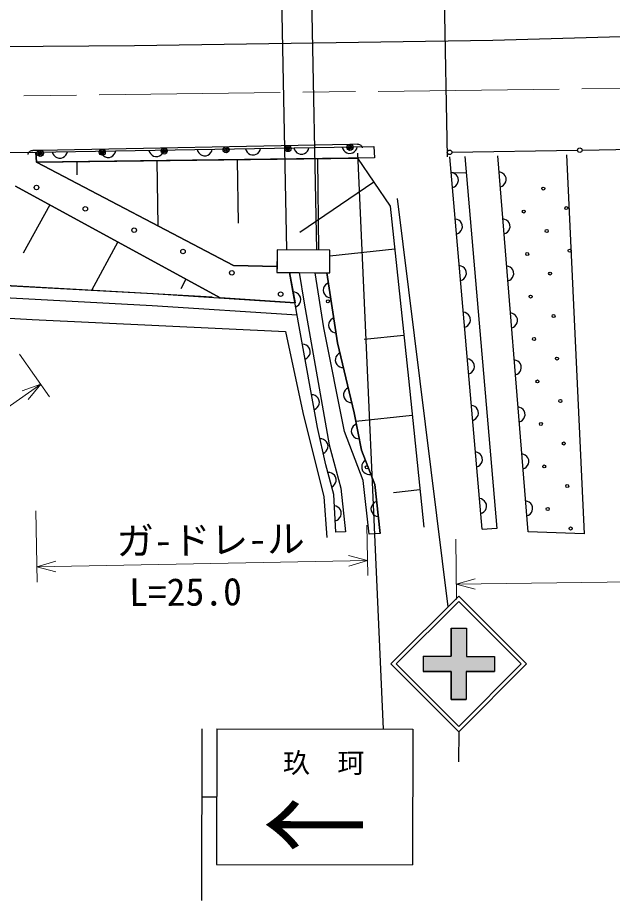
# Model space of a CAD drawing. Units: millimetres, scale not verified. Extents: x 40000 to 680000, y 20000 to 380000.
# Drawn here: x 95216 to 134650, y 234885 to 293420 of the extents above; entities that cross this region are included whole.
import ezdxf
from ezdxf.enums import TextEntityAlignment as Align

# ---------------------------------------------------------------- set-up
doc = ezdxf.new("R2010")
doc.units = ezdxf.units.MM
doc.header["$LTSCALE"] = 1000
doc.linetypes.add('CHAIN', pattern=[18.5, 12, -1.5, 3.5, -1.5])
for name, color, linetype, lineweight in [('M-BGD', 7, 'Continuous', 25), ('M-BMK', 2, 'CHAIN', 13), ('M-STR-HTXT', 7, 'Continuous', 13), ('M-STR-STR1', 1, 'Continuous', 25), ('M-STR-STRC', 7, 'Continuous', 25)]:
    doc.layers.add(name, color=color, linetype=linetype, lineweight=lineweight)
doc.styles.add('ＭＳ ゴシック', font='')
doc.styles.get('ＭＳ ゴシック').set_extended_font_data('MS Gothic')

msp = doc.modelspace()

# ---------------------------------------------------------------- hatches: boundary and pattern name
at = {"layer": 'M-STR-STRC'}
msp.add_hatch(color=256, dxfattribs=at).paths.add_polyline_path([(122109, 250071), (122111, 251070), (123970, 251068), (123973, 252926), (124973, 252925), (124969, 251066), (126828, 251063), (126826, 250064), (124968, 250067), (124965, 248208), (123965, 248209), (123968, 250068)])

# ---------------------------------------------------------------- linework, layer by layer
at = {"layer": 'M-BGD'}
for p, q in [((114624, 299165), (115035, 278002)), ((112628, 299026), (113036, 278021)), ((86246, 284408), (96411, 284493)), ((95938, 284453), (95967, 284504)), ((95967, 284504), (96016, 284555)), ((96016, 284555), (96066, 284586)), ((96066, 284586), (96135, 284607)), ((96135, 284607), (96215, 284609)), ((96715, 284618), (96215, 284609)), ((96473, 283833), (96411, 284493)), ((96411, 284493), (96473, 283833)), ((96412, 284493), (118837, 284869)), ((117247, 285012), (96715, 284618)), ((97514, 284512), (97556, 284392)), ((98475, 284408), (98513, 284528)), ((100717, 284565), (100759, 284446)), ((101679, 284462), (101717, 284582)), ((103921, 284619), (103963, 284500)), ((103963, 284500), (104025, 284401)), ((104824, 284414), (104882, 284515)), ((104882, 284515), (104920, 284636)), ((107125, 284673), (107167, 284554)), ((107167, 284554), (107228, 284455)), ((108028, 284468), (108086, 284569)), ((108086, 284569), (108124, 284690)), ((110329, 284727), (110371, 284607)), ((110371, 284607), (110432, 284508)), ((110432, 284508), (110534, 284410)), ((111133, 284420), (111232, 284522)), ((111232, 284522), (111290, 284623)), ((111290, 284623), (111328, 284743)), ((113532, 284780), (113574, 284661)), ((113574, 284661), (113636, 284562)), ((113636, 284562), (113738, 284464)), ((114337, 284474), (114435, 284576)), ((114435, 284576), (114494, 284677)), ((114494, 284677), (114532, 284797)), ((116736, 284834), (116778, 284715)), ((116778, 284715), (116840, 284616)), ((116840, 284616), (116941, 284518)), ((116941, 284518), (117042, 284459)), ((117747, 285022), (117247, 285012)), ((117442, 284466), (117541, 284528)), ((117541, 284528), (117639, 284629)), ((117639, 284629), (117697, 284730)), ((117697, 284730), (117735, 284851)), ((117747, 285022), (117827, 285023)), ((117827, 285023), (117877, 285014)), ((117877, 285014), (117937, 284986)), ((117937, 284986), (117978, 284956)), ((117978, 284956), (118008, 284917)), ((118008, 284917), (118040, 284858)), ((118040, 284858), (118051, 284808)), ((118051, 284808), (118051, 284778)), ((118837, 284869), (118868, 284116)), ((124008, 284495), (132340, 284632)), ((132640, 284637), (140973, 284774)), ((95919, 284393), (95938, 284453)), ((95920, 284353), (95919, 284393)), ((118868, 284116), (96473, 283833)), ((96473, 283833), (117758, 284102)), ((97556, 284392), (97617, 284293)), ((97617, 284293), (97719, 284195)), ((97719, 284195), (97820, 284137)), ((97820, 284137), (97940, 284099)), ((97940, 284099), (98100, 284102)), ((98100, 284102), (98220, 284144)), ((98220, 284144), (98319, 284205)), ((98319, 284205), (98417, 284307)), ((98417, 284307), (98475, 284408)), ((100759, 284446), (100821, 284347)), ((100821, 284347), (100923, 284249)), ((100923, 284249), (101024, 284191)), ((101024, 284191), (101144, 284153)), ((101144, 284153), (101304, 284155)), ((101304, 284155), (101423, 284197)), ((101423, 284197), (101522, 284259)), ((101522, 284259), (101620, 284361)), ((101620, 284361), (101679, 284462)), ((104025, 284401), (104126, 284303)), ((104126, 284303), (104227, 284244)), ((104227, 284244), (104348, 284206)), ((104348, 284206), (104508, 284209)), ((104455, 283934), (104510, 279615)), ((104508, 284209), (104627, 284251)), ((104627, 284251), (104726, 284313)), ((104726, 284313), (104824, 284414)), ((107228, 284455), (107330, 284356)), ((107330, 284356), (107431, 284298)), ((107431, 284298), (107552, 284260)), ((107552, 284260), (107711, 284263)), ((107711, 284263), (107831, 284305)), ((107831, 284305), (107930, 284367)), ((107930, 284367), (108028, 284468)), ((109776, 284001), (109829, 279787)), ((110534, 284410), (110635, 284352)), ((110635, 284352), (110755, 284314)), ((110755, 284314), (110915, 284317)), ((110915, 284317), (111034, 284359)), ((111034, 284359), (111133, 284420)), ((113738, 284464), (113838, 284406)), ((113838, 284406), (113959, 284368)), ((113959, 284368), (114119, 284370)), ((114119, 284370), (114238, 284412)), ((114238, 284412), (114337, 284474)), ((115097, 284068), (115174, 278001)), ((117042, 284459), (117163, 284422)), ((117163, 284422), (117323, 284424)), ((117323, 284424), (117442, 284466)), ((117758, 284102), (119914, 280915)), ((126018, 259489), (123883, 284199)), ((124859, 284215), (126994, 259548)), ((129067, 259318), (127063, 284250)), ((131610, 284322), (132786, 259190)), ((109518, 276985), (96473, 283833)), ((96473, 283833), (109518, 276985)), ((99134, 283867), (99145, 283003)), ((124097, 283123), (123974, 283153)), ((123976, 283129), (124952, 283145)), ((124202, 283072), (124097, 283123)), ((124310, 282981), (124202, 283072)), ((124378, 282887), (124310, 282981)), ((124428, 282771), (124378, 282887)), ((124442, 282611), (124428, 282771)), ((127271, 283160), (127148, 283190)), ((127376, 283108), (127271, 283160)), ((127483, 283016), (127376, 283108)), ((127551, 282921), (127483, 283016)), ((127600, 282805), (127551, 282921)), ((127613, 282646), (127600, 282805)), ((95084, 282249), (108638, 274841)), ((108638, 274841), (95084, 282249)), ((118836, 282508), (113920, 279181)), ((124060, 282157), (124176, 282207)), ((124176, 282207), (124270, 282276)), ((124270, 282276), (124361, 282384)), ((124361, 282384), (124412, 282488)), ((124412, 282488), (124442, 282611)), ((127228, 282194), (127345, 282243)), ((127345, 282243), (127440, 282311)), ((127440, 282311), (127531, 282419)), ((127531, 282419), (127583, 282523)), ((127583, 282523), (127613, 282646)), ((97343, 281015), (95587, 277803)), ((119914, 280915), (121133, 269494)), ((124364, 280034), (124241, 280064)), ((124468, 279983), (124364, 280034)), ((124577, 279892), (124468, 279983)), ((124645, 279798), (124577, 279892)), ((124695, 279682), (124645, 279798)), ((127522, 280043), (127399, 280073)), ((127626, 279991), (127522, 280043)), ((127734, 279900), (127626, 279991)), ((127801, 279805), (127734, 279900)), ((127851, 279689), (127801, 279805)), ((124537, 279187), (124628, 279295)), ((124628, 279295), (124679, 279400)), ((124679, 279400), (124709, 279523)), ((124709, 279523), (124695, 279682)), ((127690, 279194), (127782, 279302)), ((127782, 279302), (127833, 279406)), ((127833, 279406), (127864, 279529)), ((127864, 279529), (127851, 279689)), ((124327, 279068), (124443, 279118)), ((124443, 279118), (124537, 279187)), ((127479, 279077), (127595, 279127)), ((127595, 279127), (127690, 279194)), ((101861, 278545), (100106, 275335)), ((120219, 278060), (115917, 277601)), ((112426, 278027), (112411, 276528)), ((112426, 278027), (112415, 276929)), ((115921, 277994), (112426, 278027)), ((115921, 277994), (112426, 278027)), ((115907, 276495), (115921, 277994)), ((115907, 276495), (115921, 277994)), ((112415, 276929), (109518, 276985)), ((109518, 276985), (112415, 276929)), ((112415, 276929), (112411, 276528)), ((124630, 276946), (124508, 276975)), ((124735, 276894), (124630, 276946)), ((124843, 276803), (124735, 276894)), ((127772, 276927), (127649, 276957)), ((127876, 276875), (127772, 276927)), ((127984, 276783), (127876, 276875)), ((112411, 276528), (115907, 276495)), ((112411, 276528), (113248, 276520)), ((113889, 272950), (113248, 276520)), ((113248, 276520), (113892, 276514)), ((113248, 276520), (113608, 274515)), ((113892, 276514), (114222, 274480)), ((115529, 272860), (114939, 276504)), ((114939, 276504), (115724, 276497)), ((115724, 276497), (116432, 271859)), ((116432, 271859), (115724, 276497)), ((115724, 276497), (115907, 276495)), ((124912, 276709), (124843, 276803)), ((124895, 276206), (124946, 276311)), ((124962, 276593), (124912, 276709)), ((124946, 276311), (124976, 276434)), ((124976, 276434), (124962, 276593)), ((128052, 276688), (127984, 276783)), ((128032, 276186), (128084, 276290)), ((128101, 276572), (128052, 276688)), ((128084, 276290), (128114, 276413)), ((128114, 276413), (128101, 276572)), ((106379, 276075), (106029, 275435)), ((115713, 275774), (115624, 275699)), ((115826, 275831), (115713, 275774)), ((124594, 275979), (124710, 276030)), ((124710, 276030), (124804, 276098)), ((124804, 276098), (124895, 276206)), ((127729, 275961), (127846, 276010)), ((127846, 276010), (127940, 276078)), ((127940, 276078), (128032, 276186)), ((108106, 274875), (94388, 275663)), ((94388, 275663), (104172, 275133)), ((104172, 275133), (113608, 274515)), ((113605, 275209), (113480, 275227)), ((113714, 275167), (113605, 275209)), ((113830, 275087), (113714, 275167)), ((115496, 275478), (115474, 275353)), ((115474, 275353), (115498, 275195)), ((115540, 275585), (115496, 275478)), ((115498, 275195), (115556, 275082)), ((115624, 275699), (115540, 275585)), ((93903, 274889), (104125, 274335)), ((113608, 274515), (108638, 274841)), ((113907, 274999), (113830, 275087)), ((113967, 274888), (113907, 274999)), ((113936, 274497), (113977, 274606)), ((113995, 274731), (113967, 274888)), ((113977, 274606), (113995, 274731)), ((115556, 275082), (115630, 274993)), ((115630, 274993), (115744, 274909)), ((115744, 274909), (115852, 274865)), ((115852, 274865), (115977, 274843)), ((104125, 274335), (113753, 273704)), ((113657, 274243), (113767, 274304)), ((113767, 274304), (113855, 274381)), ((113855, 274381), (113936, 274497)), ((114222, 274480), (115875, 265100)), ((93036, 273598), (96172, 273398)), ((96172, 273398), (112969, 272618)), ((115977, 273380), (115893, 273266)), ((116067, 273455), (115977, 273380)), ((116179, 273512), (116067, 273455)), ((124897, 273857), (124774, 273886)), ((125002, 273806), (124897, 273857)), ((125110, 273715), (125002, 273806)), ((125178, 273620), (125110, 273715)), ((125229, 273504), (125178, 273620)), ((125242, 273345), (125229, 273504)), ((128022, 273810), (127900, 273840)), ((128127, 273758), (128022, 273810)), ((128234, 273667), (128127, 273758)), ((128302, 273572), (128234, 273667)), ((128352, 273456), (128302, 273572)), ((128364, 273296), (128352, 273456)), ((115103, 266249), (113889, 272950)), ((116899, 265979), (115529, 272860)), ((115849, 273159), (115828, 273034)), ((115828, 273034), (115852, 272876)), ((115893, 273266), (115849, 273159)), ((115852, 272876), (115909, 272763)), ((124860, 272891), (124976, 272941)), ((124976, 272941), (125071, 273009)), ((125071, 273009), (125162, 273117)), ((125162, 273117), (125213, 273222)), ((125213, 273222), (125242, 273345)), ((127980, 272844), (128096, 272894)), ((128096, 272894), (128191, 272961)), ((128191, 272961), (128282, 273069)), ((128282, 273069), (128334, 273173)), ((128334, 273173), (128364, 273296)), ((112969, 272618), (114137, 267240)), ((115909, 272763), (115984, 272674)), ((115984, 272674), (116098, 272590)), ((116098, 272590), (116205, 272546)), ((116205, 272546), (116330, 272524)), ((120828, 272349), (118188, 272067)), ((114228, 271749), (114103, 271767)), ((114337, 271708), (114228, 271749)), ((114454, 271627), (114337, 271708)), ((114530, 271539), (114454, 271627)), ((116432, 271859), (117520, 267216)), ((117520, 267216), (116432, 271859)), ((114480, 270921), (114560, 271037)), ((114591, 271429), (114530, 271539)), ((114560, 271037), (114602, 271146)), ((114620, 271271), (114591, 271429)), ((114602, 271146), (114620, 271271)), ((116398, 271037), (116324, 270917)), ((116482, 271118), (116398, 271037)), ((116590, 271185), (116482, 271118)), ((114281, 270783), (114392, 270844)), ((114392, 270844), (114480, 270921)), ((116288, 270806), (116277, 270680)), ((116277, 270680), (116313, 270524)), ((116324, 270917), (116288, 270806)), ((116313, 270524), (116379, 270417)), ((125164, 270768), (125041, 270797)), ((125269, 270717), (125164, 270768)), ((125377, 270626), (125269, 270717)), ((125445, 270531), (125377, 270626)), ((125495, 270415), (125445, 270531)), ((128273, 270694), (128150, 270724)), ((128377, 270642), (128273, 270694)), ((128485, 270550), (128377, 270642)), ((128553, 270455), (128485, 270550)), ((128602, 270339), (128553, 270455)), ((116379, 270417), (116461, 270333)), ((116461, 270333), (116581, 270259)), ((116581, 270259), (116692, 270223)), ((116692, 270223), (116818, 270212)), ((125127, 269802), (125243, 269852)), ((125243, 269852), (125338, 269920)), ((125338, 269920), (125429, 270028)), ((125429, 270028), (125480, 270133)), ((125480, 270133), (125509, 270256)), ((125509, 270256), (125495, 270415)), ((128441, 269845), (128533, 269952)), ((128533, 269952), (128585, 270057)), ((128585, 270057), (128615, 270180)), ((128615, 270180), (128602, 270339)), ((121133, 269494), (122148, 259632)), ((128230, 269728), (128346, 269777)), ((128346, 269777), (128441, 269845)), ((116942, 268716), (116868, 268596)), ((117026, 268797), (116942, 268716)), ((117134, 268863), (117026, 268797)), ((114836, 268398), (114711, 268416)), ((114945, 268357), (114836, 268398)), ((115061, 268276), (114945, 268357)), ((115138, 268189), (115061, 268276)), ((115198, 268078), (115138, 268189)), ((116832, 268485), (116821, 268359)), ((116821, 268359), (116857, 268203)), ((116868, 268596), (116832, 268485)), ((116857, 268203), (116924, 268095)), ((116924, 268095), (117005, 268012)), ((115000, 267493), (115087, 267570)), ((115087, 267570), (115168, 267686)), ((115168, 267686), (115209, 267795)), ((115227, 267921), (115198, 268078)), ((115209, 267795), (115227, 267921)), ((117005, 268012), (117125, 267937)), ((117125, 267937), (117236, 267902)), ((117236, 267902), (117362, 267890)), ((125431, 267679), (125308, 267709)), ((125536, 267628), (125431, 267679)), ((125644, 267537), (125536, 267628)), ((125712, 267443), (125644, 267537)), ((128523, 267577), (128401, 267607)), ((128628, 267525), (128523, 267577)), ((128735, 267434), (128628, 267525)), ((114137, 267240), (115529, 261638)), ((114889, 267433), (115000, 267493)), ((117520, 267216), (118016, 264740)), ((118016, 264740), (117520, 267216)), ((121386, 267028), (117635, 266642)), ((125604, 266831), (125695, 266940)), ((125695, 266940), (125747, 267044)), ((125762, 267326), (125712, 267443)), ((125747, 267044), (125776, 267167)), ((125776, 267167), (125762, 267326)), ((128803, 267339), (128735, 267434)), ((128783, 266836), (128835, 266940)), ((128853, 267222), (128803, 267339)), ((128835, 266940), (128865, 267063)), ((128865, 267063), (128853, 267222)), ((117560, 266405), (117474, 266327)), ((117670, 266468), (117560, 266405)), ((125394, 266713), (125510, 266763)), ((125510, 266763), (125604, 266831)), ((128481, 266611), (128597, 266661)), ((128597, 266661), (128692, 266728)), ((128692, 266728), (128783, 266836)), ((115644, 263766), (115103, 266249)), ((118132, 262717), (116899, 265979)), ((117356, 266099), (117341, 265974)), ((117341, 265974), (117372, 265817)), ((117395, 266209), (117356, 266099)), ((117372, 265817), (117435, 265707)), ((117474, 266327), (117395, 266209)), ((115393, 265482), (115267, 265496)), ((115503, 265445), (115393, 265482)), ((115622, 265368), (115503, 265445)), ((115702, 265284), (115622, 265368)), ((115767, 265175), (115702, 265284)), ((115801, 265019), (115767, 265175)), ((117435, 265707), (117513, 265621)), ((117513, 265621), (117631, 265543)), ((117631, 265543), (117741, 265504)), ((117741, 265504), (117866, 265488)), ((115480, 264519), (115589, 264584)), ((115589, 264584), (115674, 264664)), ((115674, 264664), (115750, 264783)), ((115750, 264783), (115787, 264893)), ((115787, 264893), (115801, 265019)), ((115875, 265100), (116656, 262219)), ((118016, 264740), (118894, 262454)), ((118894, 262454), (118016, 264740)), ((125698, 264590), (125575, 264620)), ((125802, 264539), (125698, 264590)), ((118276, 264063), (118178, 263983)), ((125911, 264448), (125802, 264539)), ((125979, 264354), (125911, 264448)), ((126029, 264238), (125979, 264354)), ((126013, 263955), (126043, 264078)), ((126043, 264078), (126029, 264238)), ((128774, 264461), (128651, 264491)), ((128878, 264409), (128774, 264461)), ((128986, 264317), (128878, 264409)), ((129054, 264222), (128986, 264317)), ((129103, 264106), (129054, 264222)), ((129116, 263947), (129103, 264106)), ((116185, 261793), (115644, 263766)), ((118049, 263762), (118029, 263647)), ((118029, 263647), (118034, 263521)), ((118034, 263521), (118092, 263372)), ((118106, 263891), (118049, 263762)), ((118178, 263983), (118106, 263891)), ((125661, 263624), (125777, 263674)), ((125777, 263674), (125871, 263742)), ((125871, 263742), (125962, 263851)), ((125962, 263851), (126013, 263955)), ((128731, 263495), (128847, 263544)), ((128847, 263544), (128942, 263612)), ((128942, 263612), (129034, 263719)), ((129034, 263719), (129086, 263824)), ((129086, 263824), (129116, 263947)), ((115909, 263254), (115782, 263261)), ((116021, 263223), (115909, 263254)), ((116144, 263153), (116021, 263223)), ((116228, 263072), (116144, 263153)), ((116298, 262967), (116228, 263072)), ((116341, 262813), (116298, 262967)), ((118092, 263372), (118172, 263274)), ((118172, 263274), (118264, 263202)), ((118264, 263202), (118393, 263145)), ((118393, 263145), (118508, 263125)), ((118508, 263125), (118634, 263130)), ((116047, 262297), (116152, 262368)), ((116152, 262368), (116232, 262452)), ((116232, 262452), (116302, 262575)), ((116302, 262575), (116334, 262687)), ((116334, 262687), (116341, 262813)), ((118532, 259170), (118132, 262717)), ((118894, 262454), (119246, 259216)), ((119246, 259216), (118894, 262454)), ((116318, 259310), (116185, 261793)), ((116656, 262219), (116961, 259315)), ((121894, 262097), (120137, 261917)), ((115529, 261638), (115721, 258950)), ((118719, 261098), (118671, 260993)), ((118808, 261209), (118719, 261098)), ((118901, 261279), (118808, 261209)), ((119016, 261332), (118901, 261279)), ((125965, 261501), (125842, 261531)), ((126069, 261450), (125965, 261501)), ((126177, 261359), (126069, 261450)), ((126246, 261265), (126177, 261359)), ((126296, 261149), (126246, 261265)), ((126310, 260989), (126296, 261149)), ((129024, 261344), (128901, 261374)), ((129129, 261292), (129024, 261344)), ((129236, 261201), (129129, 261292)), ((129304, 261106), (129236, 261201)), ((129353, 260989), (129304, 261106)), ((116347, 261017), (116225, 261050)), ((116450, 260962), (116347, 261017)), ((116555, 260868), (116450, 260962)), ((116620, 260771), (116555, 260868)), ((116666, 260653), (116620, 260771)), ((116641, 260372), (116675, 260494)), ((116675, 260494), (116666, 260653)), ((118671, 260993), (118644, 260869)), ((118644, 260869), (118661, 260710)), ((118661, 260710), (118714, 260595)), ((118714, 260595), (118784, 260502)), ((118784, 260502), (118894, 260414)), ((125928, 260535), (126044, 260585)), ((126044, 260585), (126138, 260654)), ((126138, 260654), (126229, 260762)), ((126229, 260762), (126280, 260867)), ((126280, 260867), (126310, 260989)), ((129098, 260427), (129193, 260495)), ((129193, 260495), (129284, 260603)), ((129284, 260603), (129336, 260707)), ((129336, 260707), (129366, 260830)), ((129366, 260830), (129353, 260989)), ((116278, 260052), (116396, 260099)), ((116396, 260099), (116492, 260164)), ((116492, 260164), (116587, 260269)), ((116587, 260269), (116641, 260372)), ((118894, 260414), (119000, 260365)), ((119000, 260365), (119124, 260338)), ((128981, 260378), (129098, 260427)), ((116961, 259315), (116318, 259310)), ((126994, 259548), (126018, 259488)), ((132786, 259190), (129067, 259318)), ((119246, 259216), (118532, 259170))]:
    msp.add_line(p, q, dxfattribs=at)
for centre, major_axis in [((96719, 284418), (200, 0)), ((96719, 284418), (120, 0)), ((100825, 284497), (200, 0)), ((100825, 284497), (120, 0)), ((100825, 284497), (40, -0.1)), ((104931, 284576), (200, 0)), ((104931, 284576), (120, 0)), ((104931, 284576), (40, -0.1)), ((109038, 284655), (200, 0)), ((109038, 284655), (120, 0)), ((109038, 284655), (40, -0.1)), ((113144, 284734), (200, 0)), ((113144, 284734), (120, 0)), ((113144, 284734), (40, -0.1)), ((117251, 284813), (200, 0)), ((117251, 284813), (120, 0)), ((117251, 284813), (40, -0.1)), ((123858, 284492), (150, 0)), ((132490, 284635), (150, 0)), ((96719, 284418), (40, -0.1)), ((96465, 282158), (150, 0)), ((130073, 282085), (99.9, -0.1)), ((99703, 280743), (150, 0)), ((128777, 280563), (99.9, -0.1)), ((131595, 280790), (99.9, -0.1)), ((102941, 279329), (150, 0)), ((130299, 279268), (99.9, -0.1)), ((106179, 277914), (150, 0)), ((131821, 277972), (99.9, -0.1)), ((129004, 277746), (99.9, -0.1)), ((109417, 276500), (150, 0)), ((130526, 276450), (99.9, -0.1)), ((112655, 275086), (150, 0)), ((115786, 274611), (99.9, -0.1)), ((129230, 274928), (99.9, -0.1)), ((130752, 273632), (99.9, -0.1)), ((129457, 272110), (99.9, -0.1)), ((130979, 270815), (99.9, -0.1)), ((129683, 269293), (99.9, -0.1)), ((131205, 267997), (99.9, -0.1)), ((129909, 266475), (99.9, -0.1)), ((131431, 265180), (99.9, -0.1)), ((118367, 263602), (99.9, -0.1)), ((130136, 263658), (99.9, -0.1)), ((131658, 262362), (99.9, -0.1)), ((130362, 260840), (99.9, -0.1)), ((131884, 259544), (99.9, -0.1))]:
    msp.add_ellipse(centre, major_axis=major_axis, ratio=0.999991, dxfattribs=at)
at = {"layer": 'M-BMK'}
msp.add_line((168116, 289136), (83111, 288091), dxfattribs=at)
at = {"layer": 'M-STR-HTXT'}
for p, q in [((97319, 268285), (95348, 271100)), ((82276, 258971), (96745, 269104)), ((95521, 268673), (96745, 269104)), ((96745, 269104), (95923, 268100)), ((96425, 260720), (96517, 255994)), ((118430, 256422), (118364, 259771)), ((124263, 258832), (124319, 254844)), ((117154, 257746), (118410, 257421)), ((96498, 256993), (118410, 257421)), ((96498, 256993), (97740, 257367)), ((97754, 256668), (96498, 256993)), ((118410, 257421), (117168, 257047)), ((124305, 255843), (158560, 256324)), ((124305, 255843), (125549, 256211)), ((125559, 255511), (124305, 255843))]:
    msp.add_line(p, q, dxfattribs=at)
at = {"layer": 'M-STR-STR1'}
msp.add_line((123496, 295210), (123690, 284196), dxfattribs=at)
at = {"layer": 'M-STR-STRC'}
for p, q in [((126727, 291923), (159701, 292880)), ((90814, 291479), (102971, 291576)), ((102971, 291576), (126727, 291923)), ((117759, 284427), (119448, 246236)), ((120390, 281433), (123752, 254345)), ((119971, 250574), (124474, 255065)), ((120324, 250573), (124474, 254711)), ((128966, 250561), (124474, 255065)), ((128612, 250561), (124474, 254711)), ((123970, 251068), (123973, 252926)), ((123973, 252926), (123970, 251068)), ((123973, 252926), (124973, 252925)), ((123973, 252926), (124973, 252925)), ((124973, 252925), (124969, 251066)), ((124973, 252925), (124969, 251066)), ((119971, 250574), (124462, 246069)), ((120324, 250573), (124462, 246423)), ((122111, 251070), (122109, 250071)), ((122111, 251070), (122109, 250071)), ((122111, 251070), (123970, 251068)), ((122111, 251070), (123970, 251068)), ((124462, 246423), (128612, 250561)), ((124462, 246070), (128966, 250561)), ((124969, 251066), (126828, 251063)), ((124969, 251066), (126828, 251063)), ((126828, 251063), (126826, 250064)), ((126828, 251063), (126826, 250064)), ((123968, 250068), (122109, 250071)), ((122109, 250071), (123968, 250068)), ((123965, 248209), (123968, 250068)), ((123968, 250068), (123965, 248209)), ((124968, 250067), (124965, 248208)), ((124968, 250067), (124965, 248208)), ((126826, 250064), (124968, 250067)), ((124968, 250067), (126826, 250064)), ((124965, 248208), (123965, 248209)), ((123965, 248209), (124965, 248208)), ((107419, 246253), (107402, 234885)), ((108418, 246252), (108405, 237257)), ((108418, 246252), (121410, 246233)), ((121410, 246233), (121397, 237239)), ((124462, 246070), (124459, 244071)), ((107412, 241756), (108412, 241754)), ((108405, 237257), (121397, 237239))]:
    msp.add_line(p, q, dxfattribs=at)

# ---------------------------------------------------------------- texts
at = {"layer": 'M-STR-HTXT', "style": 'ＭＳ ゴシック'}
for s, rotation, p in [('ガ-ドレ-ル', 0.818, (101777, 257232)), ('L=25.0', 0.418, (102616, 253845))]:
    msp.add_text(s, height=1833, rotation=rotation, dxfattribs=at).set_placement(p, align=Align.BOTTOM_LEFT)
at = {"layer": 'M-STR-STRC', "style": 'ＭＳ ゴシック'}
for s, height, rotation, p in [('玖\u3000珂', 1320, 359.918, (112804, 242952)), ('↑', 5132, 89.919, (119101, 236399))]:
    msp.add_text(s, height=height, rotation=rotation, dxfattribs=at).set_placement(p, align=Align.BOTTOM_LEFT)

doc.saveas('drawing.dxf')
